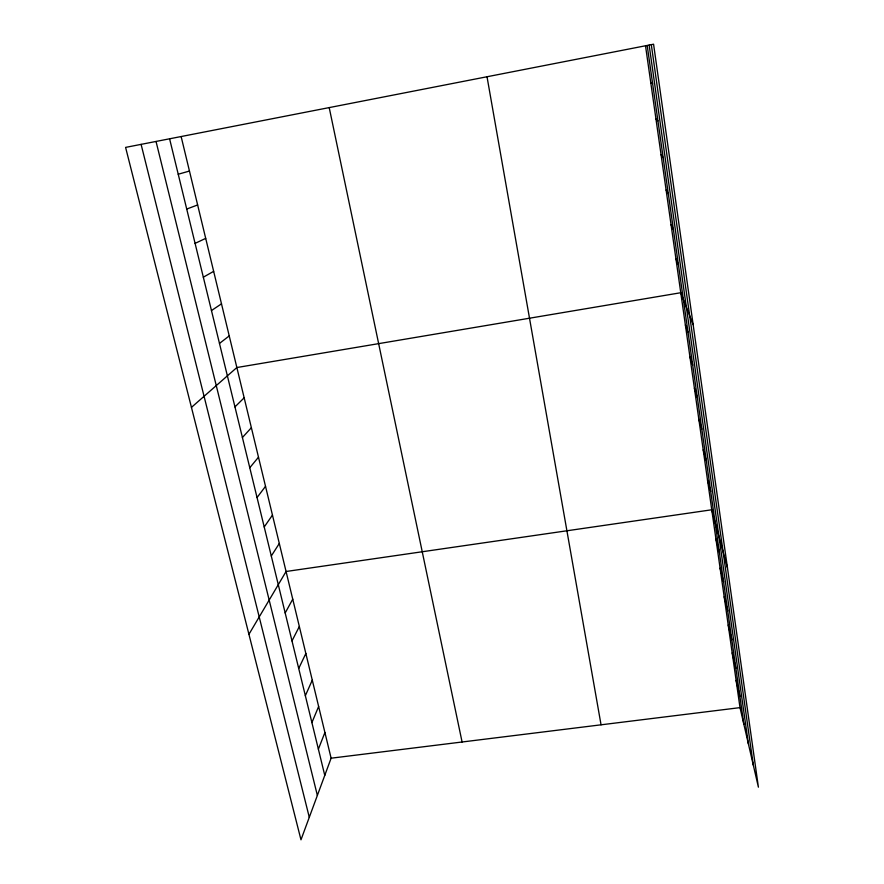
<?xml version="1.0" encoding="UTF-8"?>
<svg xmlns="http://www.w3.org/2000/svg" width="884" height="884" viewBox="0 0 884 884"><rect width="100%" height="100%" fill="white"/><g stroke="black" fill="none" stroke-linecap="round" stroke-linejoin="round"><path stroke-width="1.33" d="M181.165 136.677L331.113 758.196L300.98 839.8L125.594 147.396L653.574 44.2L758.406 787.169L740.007 707.631L645.53 45.913M318.373 749.157L324.914 732.505M311.897 722.604L318.638 706.482M305.345 695.708L312.284 680.15M298.704 668.481L305.853 653.497M291.985 640.9L299.344 626.502M285.178 612.966L292.748 599.175M248.934 634.314L286.073 571.495L711.764 509.781L727.477 567.992M271.289 556.003L279.311 543.472M264.217 526.963L272.46 515.085M257.045 497.537L265.52 486.333M249.774 467.724L258.493 457.205M242.404 437.514L251.376 427.701M234.945 406.894L244.161 397.811M191.452 407.38L236.857 367.534L680.768 292.726L693.144 324.649M219.475 343.434L229.232 335.909M211.464 310.549L221.497 303.842M203.331 277.2L213.652 271.344M195.088 243.376L205.696 238.382M186.723 209.055L197.629 204.955M178.225 174.236L189.452 171.054M331.113 758.196L740.007 707.631M650.79 82.753L652.591 83.483M655.972 119.042L657.917 120.832M661.077 154.799L663.155 157.617M666.116 190.038L668.315 193.85M671.066 224.768L673.398 229.542M675.962 258.99L678.404 264.714M685.387 325.014L688.061 332.506M689.929 356.86L692.713 365.18M694.415 388.275L697.31 397.413M698.835 419.259L701.83 429.182M703.211 449.834L706.294 460.531M707.509 480.012L710.703 491.438M715.963 539.152L719.333 552.014M720.095 568.147L723.554 581.683M724.184 596.766L727.731 610.966M141.108 144.401L309.289 817.302M156.048 141.517L317.367 795.434M728.217 625.021L731.841 639.861M169.618 138.899L324.771 775.379M732.195 652.9L735.908 668.381M736.129 680.437L739.908 696.526M329.235 107.726L462.089 741.996M487.04 76.886L601.054 724.814M651.309 44.675L753.312 765.157M649.154 45.139L748.383 743.82M647.199 45.559L743.864 724.305"/></g></svg>
